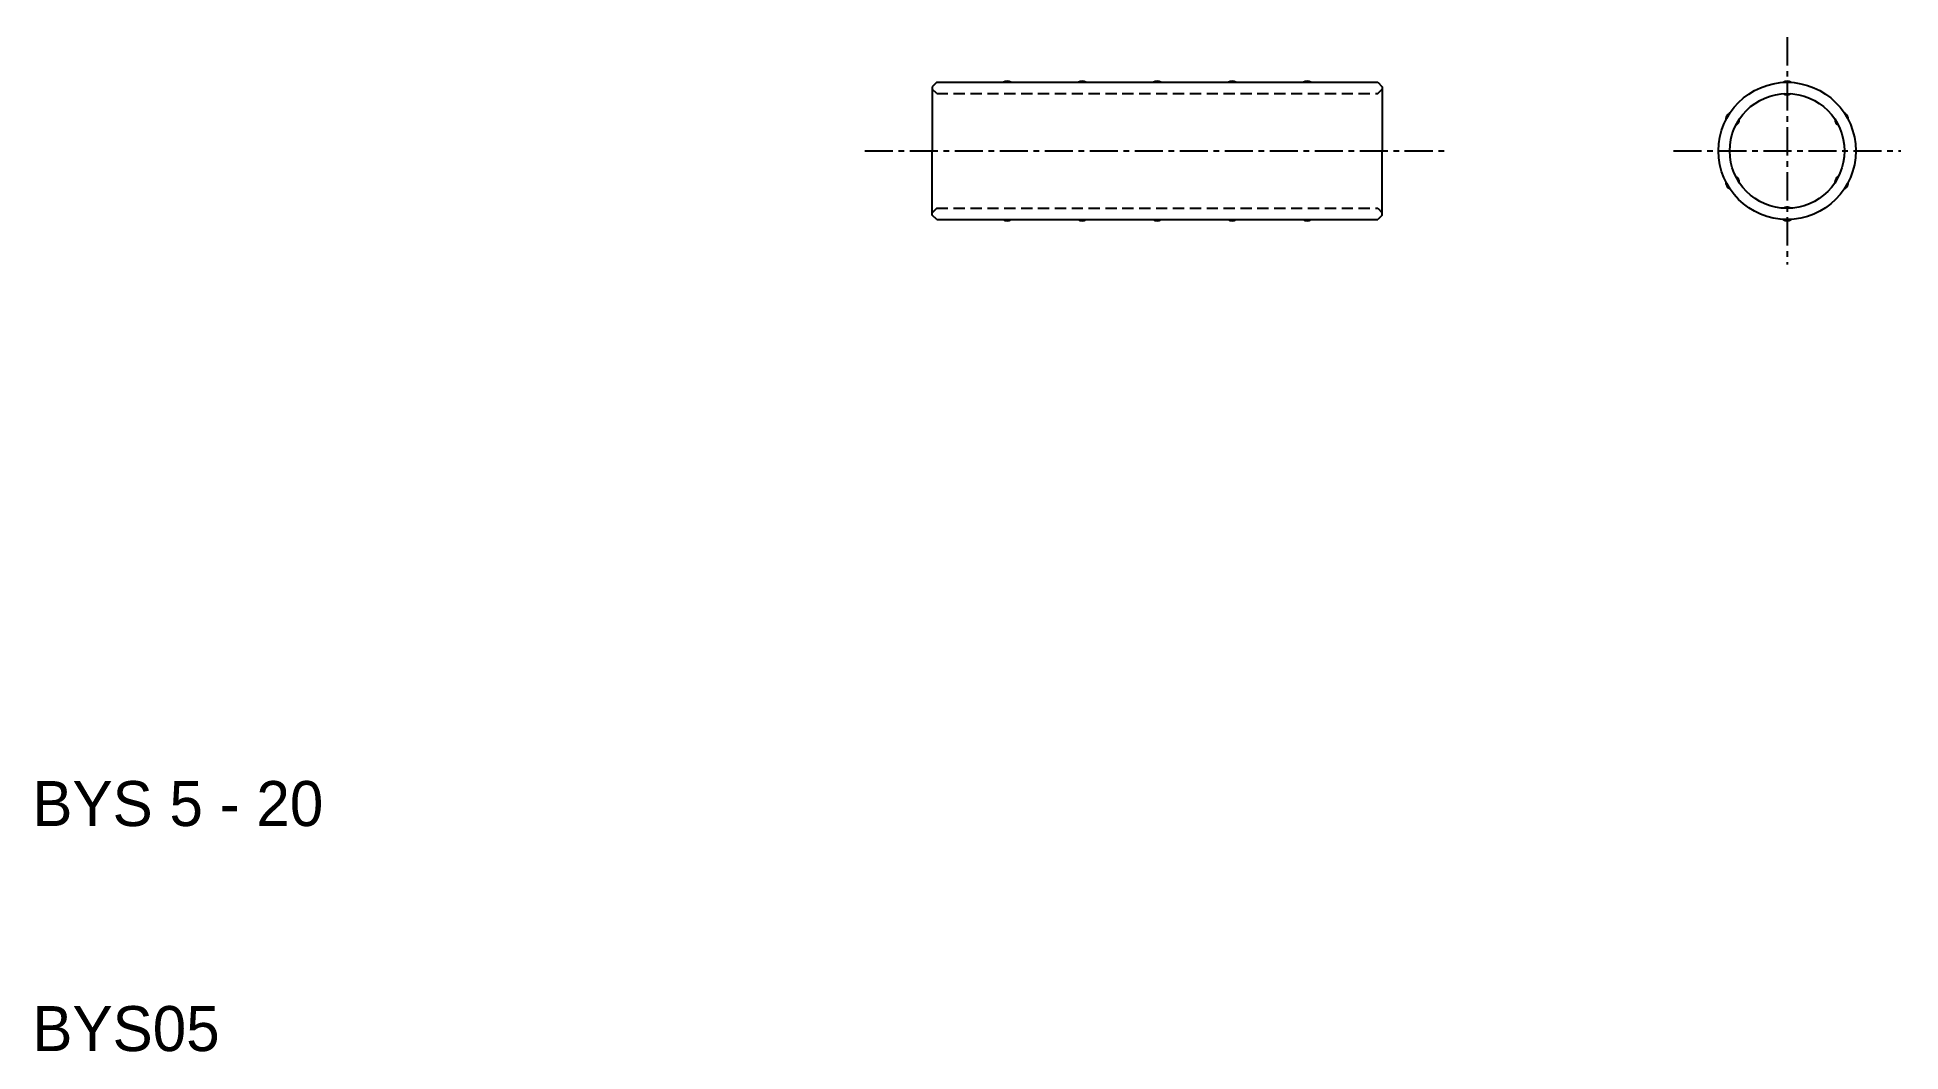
# Model space of a CAD drawing. Extents: x 10.2 to 93, y 10 to 55.
import ezdxf

# ---------------------------------------------------------------- set-up
doc = ezdxf.new("R2010")
doc.units = 0
doc.linetypes.add('CENTER', pattern=[2, 1.25, -0.25, 0.25, -0.25])
doc.linetypes.add('DASHED', pattern=[0.75, 0.5, -0.25])
doc.layers.get('0').update_dxf_attribs({"linetype": 'CONTINUOUS'})
doc.layers.add('CENTER', color=1, linetype='CENTER')

msp = doc.modelspace()

# ---------------------------------------------------------------- linework, layer by layer
at = {"color": 7, "linetype": 'CONTINUOUS'}
for p, q in [((50.2, 53.05), (50, 52.85)), ((50.2, 53.05), (69.8, 53.05)), ((69.8, 53.05), (70, 52.85)), ((50, 52.85), (50, 50)), ((70, 52.85), (70, 50)), ((50, 47.15), (50, 50)), ((70, 47.15), (70, 50)), ((50.2, 46.95), (50, 47.15)), ((50.2, 46.95), (69.8, 46.95)), ((70, 47.15), (69.8, 46.95))]:
    msp.add_line(p, q, dxfattribs=at)
at = {"color": 3, "linetype": 'DASHED'}
for p, q in [((50.2, 52.55), (50, 52.75)), ((50.2, 52.55), (69.8, 52.55)), ((69.8, 52.55), (70, 52.75)), ((50.2, 47.45), (50, 47.25)), ((50.2, 47.45), (69.8, 47.45)), ((69.8, 47.45), (70, 47.25))]:
    msp.add_line(p, q, dxfattribs=at)
at = {"color": 7, "linetype": 'CONTINUOUS'}
for radius in [3.05, 2.55]:
    msp.add_circle((88, 50), radius, dxfattribs=at)
for centre, start, end in [((53.333, 52.8), 56.44269, 123.55731), ((56.667, 52.8), 56.44269, 123.55731), ((60, 52.8), 56.44269, 123.55731), ((63.333, 52.8), 56.44269, 123.55731), ((66.667, 52.8), 56.44269, 123.55731), ((88, 52.8), 54.78205, 125.21795), ((88, 52.8), 238.17931, 301.82069), ((85.575, 51.4), 114.78205, 185.21795), ((85.575, 51.4), 298.17931, 1.82069), ((90.425, 51.4), 178.17931, 241.82069), ((90.425, 51.4), 354.78205, 65.21795), ((85.575, 48.6), 174.78205, 245.21795), ((85.575, 48.6), 358.17931, 61.82069), ((90.425, 48.6), 118.17931, 181.82069), ((90.425, 48.6), 294.78205, 5.21795), ((88, 47.2), 58.17931, 121.82069), ((53.333, 47.2), 236.44269, 303.55731), ((56.667, 47.2), 236.44269, 303.55731), ((60, 47.2), 236.44269, 303.55731), ((63.333, 47.2), 236.44269, 303.55731), ((66.667, 47.2), 236.44269, 303.55731), ((88, 47.2), 234.78205, 305.21795)]:
    msp.add_arc(centre, 0.3, start, end, dxfattribs=at)
at = {"layer": 'CENTER', "color": 1, "linetype": 'CENTER'}
for p, q in [((88, 55.05), (88, 44.95)), ((47, 50), (73, 50)), ((82.95, 50), (93.05, 50))]:
    msp.add_line(p, q, dxfattribs=at)

# ---------------------------------------------------------------- texts
at = {"color": 7, "linetype": 'CONTINUOUS'}
for s, p in [('BYS 5 - 20', (10, 20)), ('BYS05', (10, 10))]:
    msp.add_text(s, height=2, dxfattribs=at).set_placement(p)

doc.saveas('drawing.dxf')
